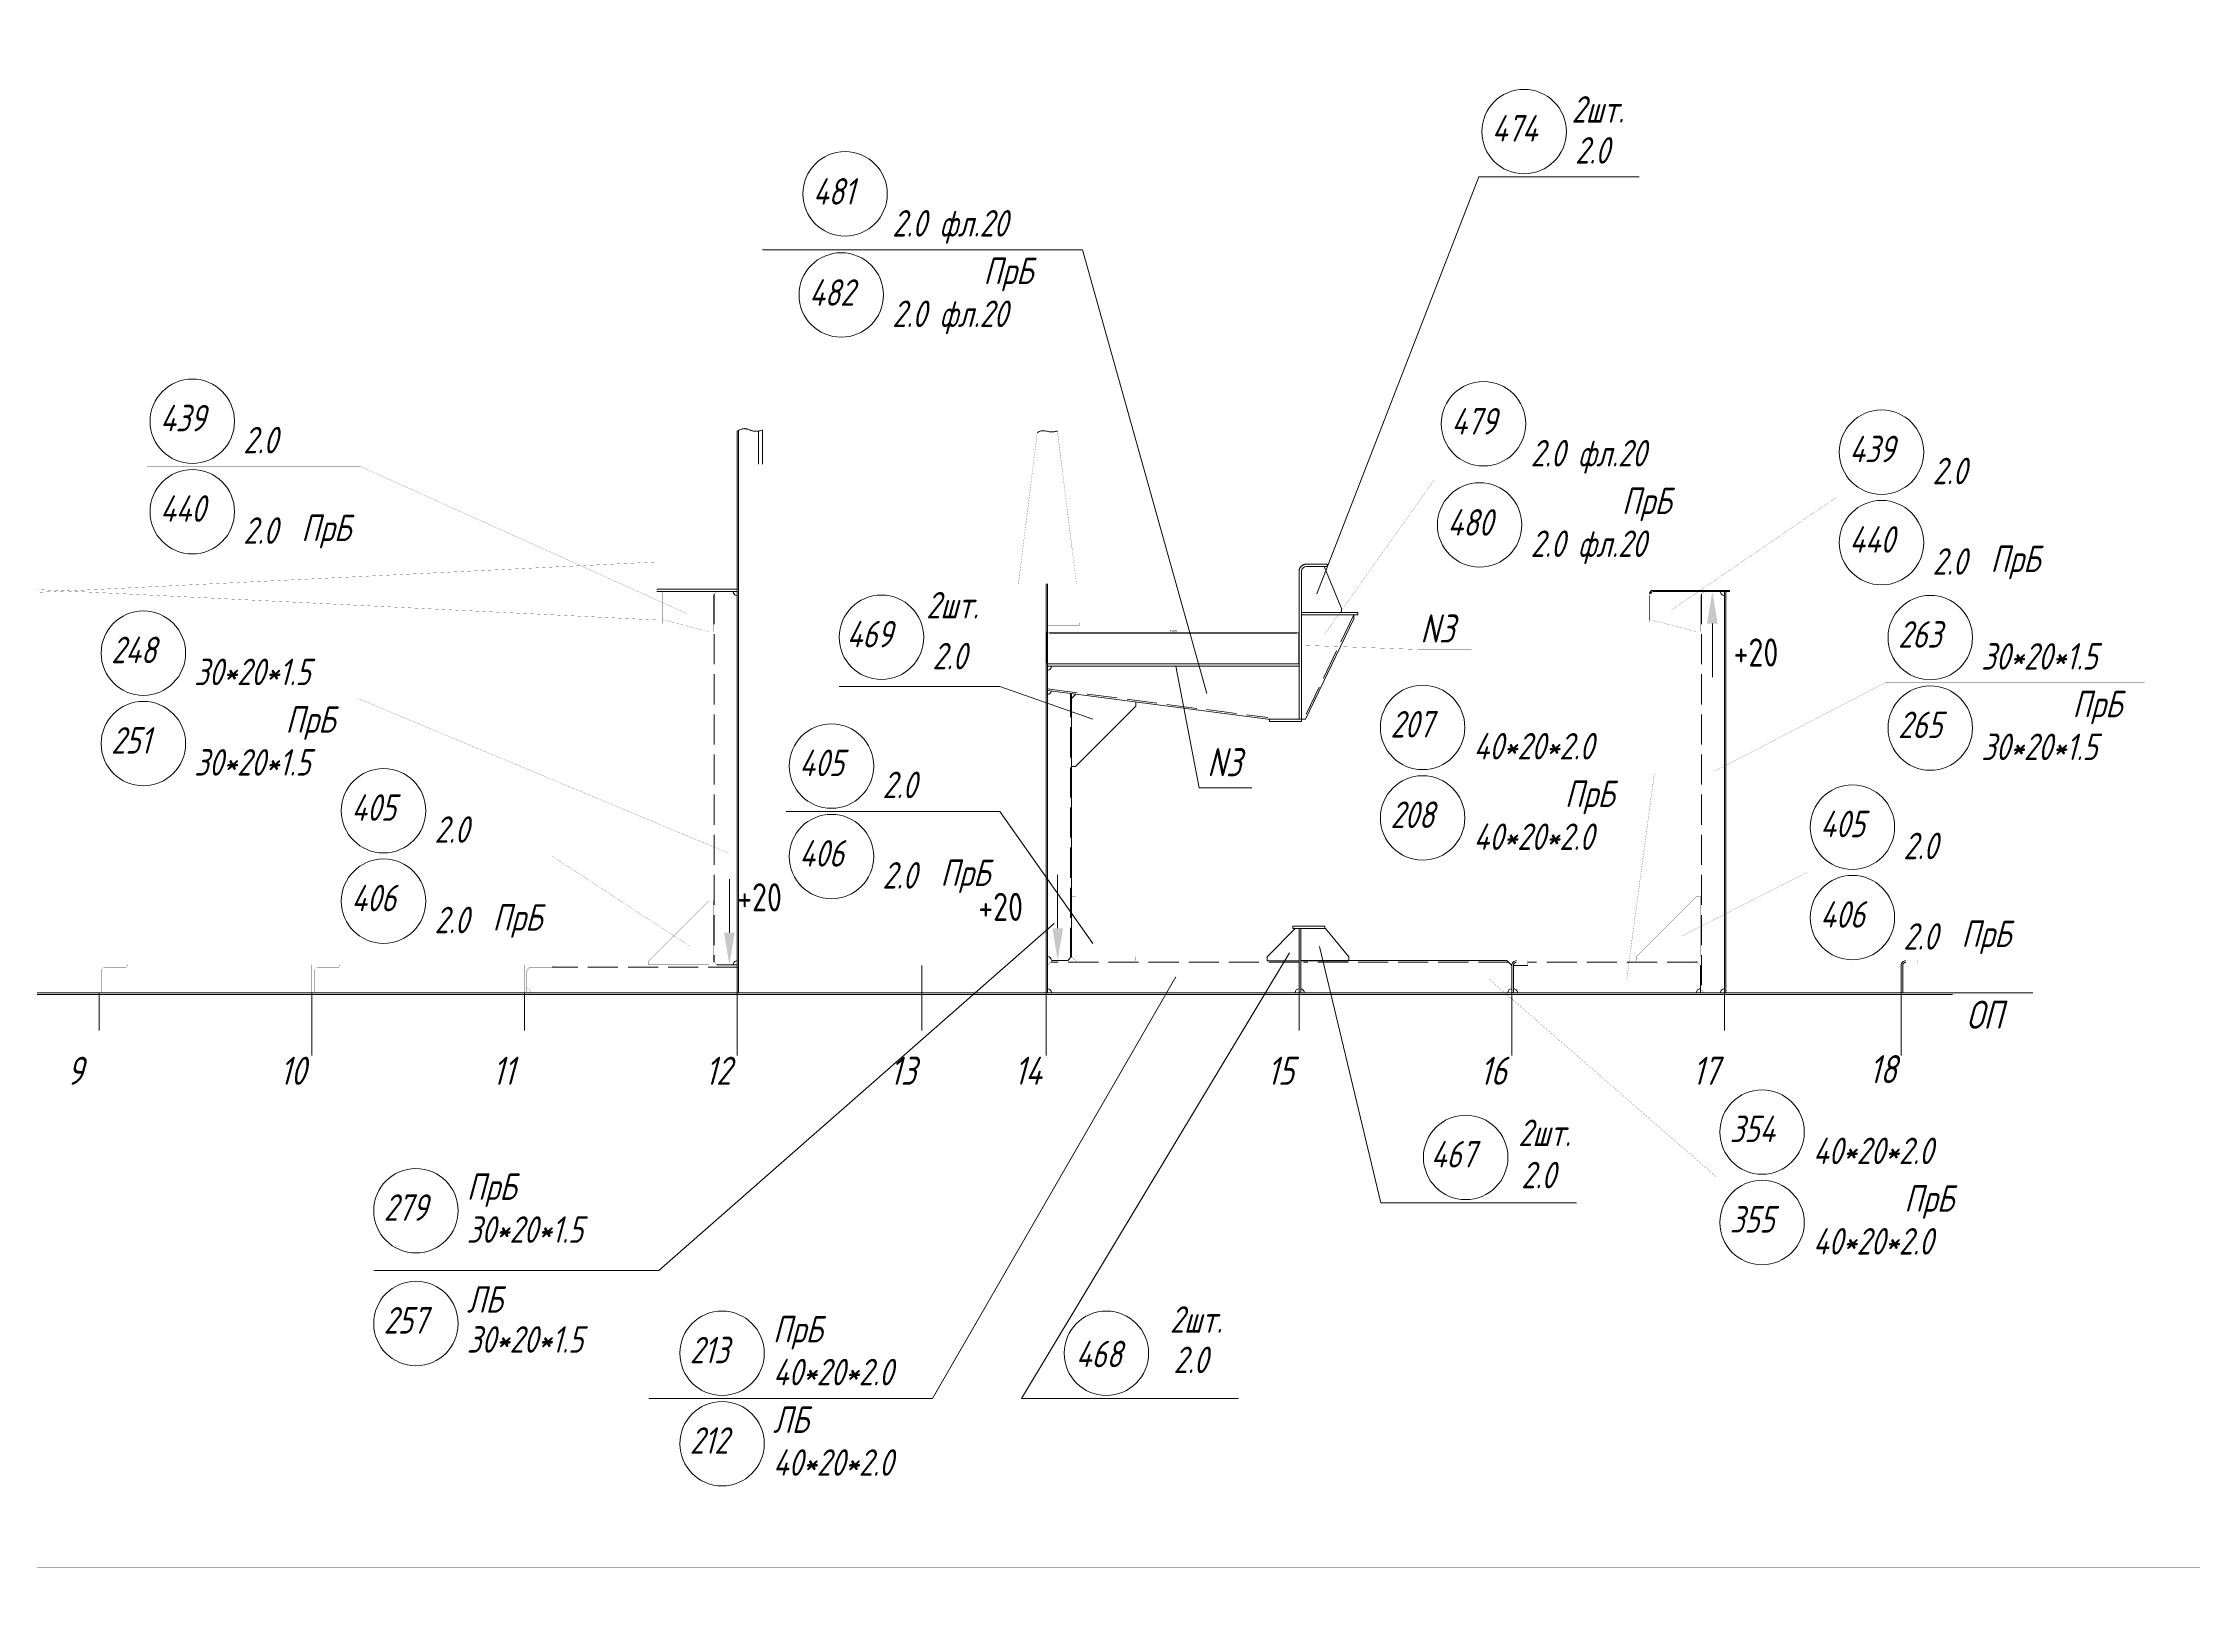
# Model space of a CAD drawing. Header units: millimetres. Extents: x 77380 to 135900, y -26587 to 17301.
# Drawn here: x 105098 to 107776, y -1866 to 84 of the extents above; entities that cross this region are included whole.
import ezdxf

# ---------------------------------------------------------------- set-up
doc = ezdxf.new("R2010")
doc.units = ezdxf.units.MM
for name, pattern in [('K5LT32768', [0]), ('K5LT32769', [50, 37.5, -12.5]), ('K5LT32770', [0]), ('K5LT32772', [0]), ('K5LT32773', [50, 37.5, -12.5]), ('K5LT32776', [0]), ('K5LT32777', [0]), ('K5LT32778', [50, 37.5, -12.5]), ('K5LT32780', [0]), ('K5LT32781', [0]), ('K5LT32790', [0]), ('K5LT32796', [0]), ('K5LT32831', [0]), ('K5LT_THIN', [0])]:
    doc.linetypes.add(name, pattern=pattern)
doc.layers.add('4001', color=7, linetype='Continuous')
doc.styles.add('KDIMTEXTSTYLE', font='GOST_AU.SHX', dxfattribs={"width": 0.96, "oblique": 15, "height": 5})
doc.styles.add('KTEXTSTYLE', font='GOST_AU.SHX', dxfattribs={"width": 0.96, "height": 5})
doc.dimstyles.new('KDIMSTYLE (1.00)', dxfattribs={"dimtxt": 5, "dimasz": 1, "dimexe": 2, "dimexo": 0, "dimgap": 1, "dimtad": 1, "dimtxsty": 'KDIMTEXTSTYLE', "dimsah": 1, "dimcen": 0, "dimdle": 1, "dimadec": 0, "dimazin": 0, "dimtfac": 0.667, "dimtmove": 0, "dimatfit": 3, "dimfxl": 1, "dimtvp": 1, "dimtolj": 1, "dimtzin": 0, "dimarcsym": 0})

# ---------------------------------------------------------------- blocks, each defined once
blk = doc.blocks.new('U12')
at = {"layer": '4001', "color": 7, "linetype": 'K5LT_THIN', "lineweight": 18}
for p, q in [((106120.4, 14004.9), (106190.4, 14004.9)), ((106120.4, 14002), (106120.4, 14004.9)), ((106190.4, 14002), (106120.4, 14002)), ((106190.4, 14004.9), (106190.4, 14002))]:
    blk.add_line(p, q, dxfattribs=at)
blk = doc.blocks.new('U57')
at = {"color": 7, "linetype": 'K5LT32780', "const_width": 0.18}
for points in [[(101715.3, 12764.4), (110125.3, 12764.4), (110125.3, 18704.4), (101715.3, 18704.4)], [(101915.3, 12814.4), (110075.3, 12814.4), (110075.3, 18654.4), (101915.3, 18654.4)]]:
    blk.add_lwpolyline(points, close=True, dxfattribs=at)
blk = doc.blocks.new('U205')
at = {"layer": '4001', "color": 7, "linetype": 'K5LT_THIN', "lineweight": 18}
for p, q in [((106080.4, 13868.9), (106080.4, 13871.9)), ((106120.4, 13871.9), (106080.4, 13871.9)), ((106080.4, 13868.9), (106120.4, 13868.9)), ((106120.4, 13871.9), (106120.4, 13868.9))]:
    blk.add_line(p, q, dxfattribs=at)
blk = doc.blocks.new('U209')
at = {"layer": '4001', "color": 7, "linetype": 'K5LT_THIN', "lineweight": 18}
for p, q in [((106112.4, 13610.9), (106077.4, 13575.9)), ((106117.4, 13610.9), (106112.4, 13610.9)), ((106117.4, 13610.9), (106117.4, 13570.9)), ((106077.4, 13570.9), (106077.4, 13575.9)), ((106077.4, 13570.9), (106117.4, 13570.9))]:
    blk.add_line(p, q, dxfattribs=at)
blk = doc.blocks.new('U210')
at = {"layer": '4001', "color": 7, "linetype": 'K5LT_THIN', "lineweight": 18}
for p, q in [((106119.4, 13570.9), (106119.4, 13610.9)), ((106119.4, 13610.9), (106150.4, 13610.9)), ((106179.4, 13575.9), (106150.4, 13610.9)), ((106119.4, 13570.9), (106179.4, 13570.9)), ((106179.4, 13570.9), (106179.4, 13575.9))]:
    blk.add_line(p, q, dxfattribs=at)
blk = doc.blocks.new('U218')
blk.add_hatch(color=7).paths.add_polyline_path([(105400.9, 13605.8), (105414.3, 13605.8), (105407.6, 13565.8)])
at = {"color": 7, "linetype": 'K5LT32831', "lineweight": 9}
blk.add_line((105407.6, 13605.8), (105407.6, 13672.3), dxfattribs=at)
blk = doc.blocks.new('U219')
blk.add_hatch(color=7).paths.add_polyline_path([(105823.3, 13611.4), (105810, 13611.4), (105816.6, 13571.4)])
at = {"color": 7, "linetype": 'K5LT32831', "lineweight": 9}
blk.add_line((105816.6, 13611.4), (105816.6, 13677.9), dxfattribs=at)
blk = doc.blocks.new('U220')
blk.add_hatch(color=7).paths.add_polyline_path([(106625.5, 13990.9), (106638.9, 13990.9), (106632.2, 14030.9)])
at = {"color": 7, "linetype": 'K5LT32831', "lineweight": 9}
blk.add_line((106632.2, 13990.9), (106632.2, 13924.3), dxfattribs=at)
blk = doc.blocks.new('*D587')
at = {"color": 0, "lineweight": -2}
for p, q in [((106348.9, -688.5), (106348.9, -649.4)), ((106351.4, -650.7), (106659.9, -650.7)), ((106662.4, -688.5), (106662.4, -649.4))]:
    blk.add_line(p, q, dxfattribs=at)
at = {"color": 0, "lineweight": 100}
for points in [[(106351.4, -650.3), (106351.4, -651.1), (106348.9, -650.7)], [(106659.9, -650.3), (106659.9, -651.1), (106662.4, -650.7)]]:
    blk.add_solid(points, dxfattribs=at)
at = {"layer": 'Defpoints', "color": 0, "lineweight": 100}
for p in [(106662.4, -650.7), (106348.9, -689.1), (106662.4, -689.1)]:
    blk.add_point(p, dxfattribs=at)
at = {"color": 0, "lineweight": 100, "insert": (106505.7, -648.6), "char_height": 2.5, "attachment_point": 5}
blk.add_mtext('313,5', dxfattribs=at)

msp = doc.modelspace()

# ---------------------------------------------------------------- linework, layer by layer
at = {"color": 1, "linetype": 'K5LT32772', "lineweight": 18, "true_color": 0xff0000}
for p, q in [((106886.388, -82.307), (106684.427, -602.148)), ((107086.185, -82.307), (106886.388, -82.307)), ((105993.928, -173.223), (106392.409, -173.223)), ((106392.409, -173.223), (106547.526, -726.278)), ((106378.983, -726.703), (106378.653, -726.373)), ((106378.983, -1054.074), (106378.983, -726.703)), ((106023.501, -873.006), (106289.507, -873.006)), ((106289.507, -873.006), (106405.592, -1037.62)), ((105864.897, -1445.346), (106357.203, -1012.774)), ((106764.33, -1360.65), (106687.844, -1041.552)), ((106316.739, -1604.662), (106650.615, -1049.119)), ((106374.427, -1059.074), (106378.983, -1054.074)), ((106205.703, -1604.662), (106508.714, -1079.148)), ((107007.872, -1360.65), (106764.33, -1360.65)), ((105509.651, -1445.346), (105864.897, -1445.346)), ((105852.427, -1604.662), (106205.703, -1604.662)), ((106586.739, -1604.662), (106316.739, -1604.662))]:
    msp.add_line(p, q, dxfattribs=at)
at = {"color": 3, "linetype": 'K5LT32768', "lineweight": 18, "true_color": 0x00ff00}
for p, q in [((105962.427, -1099.148), (105962.427, -399.202)), ((105963.926, -1099.148), (105963.926, -398.415)), ((105988.926, -440.481), (105988.926, -399.114)), ((105993.928, -440.481), (105993.928, -397.973)), ((105962.427, -596.148), (105862.427, -596.148)), ((105962.427, -599.148), (105862.427, -599.148)), ((105962.427, -599.148), (105936.927, -599.148)), ((105962.427, -1099.148), (105962.427, -599.148)), ((105962.427, -713.148), (105962.427, -599.148)), ((106347.428, -1099.148), (106347.428, -589.622)), ((106348.926, -1099.148), (106348.926, -589.622)), ((107198.926, -597.648), (107103.373, -597.648)), ((107198.926, -599.148), (107103.373, -599.148)), ((107192.426, -599.148), (107166.929, -599.148)), ((107192.426, -1099.148), (107192.426, -599.148)), ((107192.426, -1099.148), (107192.426, -599.148)), ((107193.928, -1099.148), (107193.928, -599.148)), ((106662.427, -689.149), (106348.926, -689.149)), ((106662.427, -692.148), (106348.926, -692.148)), ((106348.926, -692.148), (106348.926, -717.648)), ((106348.926, -722.148), (106348.926, -1064.148)), ((105936.927, -1064.148), (105962.427, -1064.148)), ((106192.426, -1099.149), (106192.426, -1065.148)), ((106355, -1059.074), (106374.427, -1059.074)), ((106927.427, -1099.148), (106927.427, -1065.075)), ((106929.429, -1099.148), (106929.429, -1065.075)), ((106929.429, -1065.148), (106929.429, -1099.148)), ((106947.428, -1065.148), (106929.429, -1065.148)), ((107162.427, -1099.148), (107162.427, -1065.148)), ((107412.427, -1099.148), (107412.427, -1065.075)), ((107414.426, -1099.148), (107414.426, -1065.075)), ((107476.581, -1099.148), (103587.427, -1099.148)), ((107476.581, -1101.148), (103587.427, -1101.148)), ((106929.429, -1099.148), (107162.427, -1099.148)), ((107166.929, -1099.148), (107192.426, -1099.148))]:
    msp.add_line(p, q, dxfattribs=at)
at = {"color": 7, "linetype": 'K5LT_THIN', "lineweight": 18}
for p, q in [((106662.427, -758.061), (106662.427, -574.061)), ((106665.427, -574.061), (106665.427, -758.061)), ((106697.427, -568.061), (106671.427, -568.061)), ((106715.427, -620.061), (106693.843, -568.061)), ((106735.427, -625.061), (106665.427, -625.061)), ((106730.427, -633.061), (106670.427, -758.061)), ((106715.427, -625.061), (106715.427, -620.061)), ((106730.427, -628.061), (106730.427, -633.061)), ((106537.875, -843.916), (106509.068, -692.148)), ((106089.544, -717.648), (106289.507, -717.648)), ((106289.507, -717.648), (106405.592, -758.168)), ((106348.427, -722.444), (106377.924, -726.278)), ((106377.924, -726.278), (106623.304, -758.168)), ((106623.304, -758.168), (106625.427, -758.061)), ((106670.427, -758.061), (106665.427, -758.061)), ((106694.427, -1016.147), (106654.427, -1016.147)), ((106654.427, -1016.147), (106654.427, -1019.147)), ((106694.427, -1016.147), (106694.427, -1019.147)), ((106654.427, -1019.147), (106694.427, -1019.147)), ((106662.427, -1019.147), (106662.427, -1099.149)), ((106664.427, -1099.147), (106664.427, -1019.147))]:
    msp.add_line(p, q, dxfattribs=at)
at = {"color": 1, "linetype": 'K5LT32773', "lineweight": 18, "true_color": 0xff0000}
for p, q in [((106671.427, -565.061), (106697.427, -565.061)), ((106697.427, -565.061), (106697.427, -568.061)), ((106377.482, -1055.722), (106377.482, -726.22)), ((106377.482, -1061.094), (106377.482, -1061.073))]:
    msp.add_line(p, q, dxfattribs=at)
at = {"color": 3, "linetype": 'K5LT32769', "lineweight": 18, "true_color": 0x00ff00}
for p, q in [((105933.872, -602.203), (105933.872, -1061.094)), ((107163.874, -602.203), (107163.874, -1096.094)), ((106730.427, -628.061), (106668.209, -758.061)), ((106348.926, -720.493), (106623.561, -756.185)), ((106662.427, -1061.073), (106353, -1061.073)), ((106923.353, -1061.075), (106667.999, -1061.075)), ((106923.353, -1061.073), (106668.001, -1061.073)), ((107158.353, -1061.075), (106947.428, -1061.075))]:
    msp.add_line(p, q, dxfattribs=at)
at = {"color": 2, "linetype": 'K5LT32770', "lineweight": 18, "true_color": 0xffff00}
for p, q in [((106378.983, -732.353), (106383.982, -727.353)), ((106378.983, -817.1), (106378.983, -742.1)), ((106458.982, -742.1), (106383.982, -817.1)), ((106458.982, -737.1), (106458.982, -742.1)), ((106383.982, -817.1), (106378.983, -817.1))]:
    msp.add_line(p, q, dxfattribs=at)
at = {"color": 7, "linetype": 'K5LT32780', "lineweight": 18}
msp.add_line((106603.594, -843.916), (106537.875, -843.916), dxfattribs=at)
at = {"color": 8, "linetype": 'K5LT32778', "lineweight": 18, "true_color": 0x808080}
msp.add_line((105963.926, -1067.148), (105732.429, -1067.148), dxfattribs=at)
at = {"color": 1, "linetype": 'K5LT32796', "lineweight": 18, "true_color": 0xff0000}
for p, q in [((106348.926, -1064.148), (106348.927, -1094.148)), ((106662.427, -1094.148), (106662.427, -1064.148)), ((106353.928, -1099.148), (106657.426, -1099.148))]:
    msp.add_line(p, q, dxfattribs=at)
at = {"color": 3, "linetype": 'K5LT32777', "lineweight": 18, "true_color": 0x00ff00}
for p, q in [((106921.354, -1059.074), (106664.427, -1059.074)), ((106927.427, -1065.147), (106921.354, -1059.074))]:
    msp.add_line(p, q, dxfattribs=at)
at = {"color": 1, "linetype": 'K5LT32781', "lineweight": 0, "true_color": 0xff0000}
for p, q in [((102862.427, -1099.148), (107576.647, -1099.148)), ((105167.427, -1099.149), (105167.427, -1146.024)), ((105432.427, -1099.149), (105432.427, -1177.274)), ((105697.427, -1099.149), (105697.427, -1146.024)), ((105962.427, -1099.149), (105962.427, -1177.274)), ((106192.427, -1099.149), (106192.427, -1146.024)), ((106347.428, -1099.148), (106347.428, -1177.273)), ((106662.427, -1099.149), (106662.427, -1146.024)), ((106927.427, -1099.149), (106927.427, -1177.274)), ((107192.427, -1099.149), (107192.427, -1146.024)), ((107412.427, -1099.149), (107412.427, -1177.274))]:
    msp.add_line(p, q, dxfattribs=at)
at = {"color": 7, "linetype": 'K5LT32780', "const_width": 0.18}
for points in [[(106336.262, -400.905), (106312.776, -589.622), (106385.077, -589.622), (106361.379, -399.202)], [(106877.14, -671.296), (106811.422, -671.296), (106665.427, -666.061)]]:
    msp.add_lwpolyline(points, dxfattribs=at)
at = {"color": 1, "linetype": 'K5LT32772', "true_color": 0xff0000, "const_width": 0.18}
for points in [[(105227.275, -443.337), (105493.281, -443.337), (105900.376, -626.842)], [(107149.453, -459.713), (106830.967, -459.713), (106693.843, -652.827)], [(107597.656, -481.837), (107331.649, -481.837), (107124.81, -623.109)], [(105867.426, -599.148), (105867.426, -639.148), (105869.428, -639.148), (105869.428, -599.148)], [(107098.872, -602.148), (107098.872, -637.594), (107100.373, -637.594), (107100.373, -602.148)], [(107715.654, -712.861), (107392.427, -712.861), (107179.69, -823.173)], [(105166.284, -732.218), (105489.511, -732.218), (105952.631, -925.463)], [(106759.974, -824.837), (107105.075, -824.837), (107070.607, -1081.86)], [(105465.492, -928.64), (105731.498, -928.64), (105903.372, -1041.071)], [(107561.388, -949.078), (107295.382, -949.078), (107139.241, -1028.279)], [(106933.427, -1059.075), (106947.355, -1059.075), (106947.355, -1061.075), (106933.427, -1061.075)], [(107418.427, -1059.075), (107432.355, -1059.075), (107432.355, -1061.075), (107418.427, -1061.075)], [(107527.918, -1329.024), (107182.817, -1329.024), (106898.456, -1081.624)]]:
    msp.add_lwpolyline(points, dxfattribs=at)
at = {"color": 6, "linetype": 'K5LT32776', "true_color": 0xff00ff, "const_width": 0.18}
for points in [[(105963.926, -438.213), (105988.926, -438.213), (105988.926, -434.805), (105963.926, -434.805)], [(106348.926, -641.018), (106388.926, -641.018), (106388.926, -637.947), (106348.926, -637.947)]]:
    msp.add_lwpolyline(points, dxfattribs=at)
at = {"color": 7, "linetype": 'K5LT32780', "const_width": 0.18}
msp.add_lwpolyline([(105862.427, -634.549), (105862.427, -562.248), (104389.915, -634.549), (104389.915, -562.248)], close=True, dxfattribs=at)
at = {"color": 2, "linetype": 'K5LT32770', "true_color": 0xffff00, "const_width": 0.18}
for points in [[(105927.427, -599.148), (105874.427, -599.148), (105869.428, -604.148), (105869.428, -634.148), (105927.427, -649.148), (105932.429, -649.148), (105932.429, -604.148), (105927.427, -599.148)], [(107157.429, -599.148), (107104.429, -599.148), (107099.427, -604.148), (107099.427, -634.148), (107157.429, -649.148), (107162.427, -649.148), (107162.427, -604.148), (107157.429, -599.148)], [(105927.427, -1064.221), (105852.427, -1064.221), (105852.427, -1059.221), (105927.427, -984.221), (105932.429, -984.221), (105932.429, -1059.221), (105927.427, -1064.221)], [(106383.982, -1059.074), (106458.982, -1059.074), (106458.982, -1054.074), (106383.982, -979.074), (106378.983, -979.074), (106378.983, -1054.074), (106383.982, -1059.074)], [(107157.429, -1059.148), (107082.429, -1059.148), (107082.429, -1054.148), (107157.429, -979.148), (107162.427, -979.148), (107162.427, -1054.148), (107157.429, -1059.148)]]:
    msp.add_lwpolyline(points, dxfattribs=at)
at = {"color": 3, "linetype": 'K5LT32768', "true_color": 0x00ff00, "const_width": 0.18}
for points in [[(105936.927, -599.148), (105932.374, -603.703), (105932.374, -1059.594), (105936.927, -1064.148)], [(107166.929, -599.148), (107162.373, -603.703), (107162.373, -1094.594), (107166.929, -1099.148)], [(106662.427, -1059.074), (106355, -1059.074), (106348.927, -1065.147)], [(107162.427, -1065.148), (107156.354, -1059.075), (106947.428, -1059.075), (106947.428, -1065.148)]]:
    msp.add_lwpolyline(points, dxfattribs=at)
at = {"color": 8, "linetype": 'K5LT32790', "true_color": 0x808080, "const_width": 0.18}
for points in [[(105170.429, -1097.648), (105170.429, -1071.648, -0.41421356), (105174.929, -1067.148), (105200.929, -1067.148, 0.41421356), (105202.429, -1065.648), (105202.429, -1064.148), (105167.429, -1064.148), (105167.429, -1099.148), (105168.929, -1099.148, 0.41421356)], [(105435.429, -1097.648), (105435.429, -1071.648, -0.41421356), (105439.929, -1067.148), (105465.929, -1067.148, 0.41421356), (105467.429, -1065.648), (105467.429, -1064.148), (105432.429, -1064.148), (105432.429, -1099.148), (105433.929, -1099.148, 0.41421356)], [(105700.429, -1097.648), (105700.429, -1071.648, -0.41421356), (105704.929, -1067.148), (105730.929, -1067.148, 0.41421356), (105732.429, -1065.648), (105732.429, -1064.148), (105697.429, -1064.148), (105697.429, -1099.148), (105698.929, -1099.148, 0.41421356)]]:
    msp.add_lwpolyline(points, format="xyb", close=True, dxfattribs=at)
msp.add_lwpolyline([(106342.426, -1099.148), (105705.43, -1099.148, 0.41412487), (105700.429, -1094.148), (105700.429, -1071.648), (105704.929, -1067.148), (105732.429, -1067.148), (105732.429, -1064.148), (105963.926, -1064.148)], format="xyb", dxfattribs=at)
at = {"color": 3, "linetype": 'K5LT32777', "true_color": 0x00ff00, "const_width": 0.18}
msp.add_lwpolyline([(106664.427, -1094.173, -0.38498529), (106668.927, -1099.148), (106922.425, -1099.148, -0.41412507), (106927.427, -1094.148), (106927.427, -1065.148), (106921.354, -1059.075), (106669.999, -1059.075), (106664.427, -1064.647)], format="xyb", dxfattribs=at)
at = {"color": 1, "linetype": 'K5LT32772', "lineweight": 18, "true_color": 0xff0000}
for centre in [(106942.748, -25.947), (106096.838, -103.581), (106092.03, -229.583), (105283.635, -386.977), (106892.135, -390.071), (107388.009, -425.477), (105283.635, -499.697), (106887.327, -516.073), (107388.009, -538.197), (106142.147, -656.148), (107448.787, -656.502), (105222.644, -675.858), (106816.334, -768.477), (107448.787, -769.221), (105222.644, -788.578), (106079.861, -816.645), (105521.852, -872.28), (106816.334, -881.196), (107351.742, -892.718), (106079.861, -929.366), (105521.852, -985), (107351.742, -1005.438), (107239.177, -1272.664), (106869.941, -1304.29), (105562.176, -1370.704), (107239.177, -1385.384), (105562.176, -1511.232), (105943.583, -1548.302), (106422.35, -1548.302), (105943.583, -1661.022)]:
    msp.add_circle(centre, 52.603, dxfattribs=at)
at = {"color": 1, "linetype": 'K5LT32773', "lineweight": 18, "true_color": 0xff0000}
msp.add_arc((106671.427, -574.061), 9, 90, 180, dxfattribs=at)
at = {"color": 7, "linetype": 'K5LT_THIN', "lineweight": 18}
msp.add_arc((106671.427, -574.061), 6, 90, 180, dxfattribs=at)
at = {"color": 3, "linetype": 'K5LT32768', "lineweight": 18, "true_color": 0x00ff00}
for centre, radius, start, end in [((105962.427, -599.149), 4.999, 179.988022, 269.997772), ((105962.513, -599.233), 4.917, 179.020004, 269.009277), ((107103.373, -602.15), 4.501, 89.997581, 179.985413), ((107103.373, -602.148), 3, 90.000687, 180.002045), ((107192.426, -599.149), 4.999, 179.988022, 269.997772), ((106348.926, -692.147), 5.002, 269.996643, 359.982056), ((106348.926, -722.147), 5.002, 269.997101, 348.473667), ((106348.926, -722.147), 5.002, 359.981974, 359.982117), ((105962.427, -1064.147), 4.999, 90.002235, 180.011978), ((106348.926, -1059.075), 5.002, 0.017875, 90.002884), ((106933.427, -1065.075), 6, 90.000687, 180.002045), ((106933.427, -1065.074), 3.998, 90.00457, 180.026855), ((107418.427, -1065.075), 6, 90.000687, 180.002045), ((107418.427, -1065.076), 4.001, 89.998161, 179.989548), ((106348.926, -1099.149), 5.002, 0.017394, 90.000084), ((106662.427, -1099.149), 5.002, 89.999916, 179.982605), ((106929.429, -1099.147), 4.999, 359.988037, 89.997765), ((107162.427, -1099.147), 4.999, 90.002235, 180.011978), ((107192.426, -1099.147), 4.999, 90.002235, 180.011978)]:
    msp.add_arc(centre, radius, start, end, dxfattribs=at)
at = {"color": 1, "linetype": 'K5LT32796', "lineweight": 18, "true_color": 0xff0000}
for centre, start, end in [((106348.927, -1099.15), 0.017515, 90.000412), ((106662.427, -1099.15), 89.999588, 179.98252)]:
    msp.add_arc(centre, 5.002, start, end, dxfattribs=at)
at = {"color": 3, "linetype": 'K5LT32777', "lineweight": 18, "true_color": 0x00ff00}
for centre, start, end in [((106663.925, -1099.149), 0.017394, 84.241323), ((106927.427, -1099.149), 89.999916, 179.982605)]:
    msp.add_arc(centre, 5.002, start, end, dxfattribs=at)
at = {"color": 7, "linetype": 'K5LT32780', "lineweight": 18}
for points, knots in [([(105962.427, -399.202), (105964.375, -398.197), (105966.778, -396.853), (105969.751, -396.226), (105970.895, -396.127), (105971.982, -396.161), (105973.217, -396.329), (105974.808, -396.704), (105976.873, -397.379), (105979.264, -398.259), (105981.691, -399.032), (105983.812, -399.404), (105985.692, -399.468), (105987.648, -399.334), (105990.435, -398.873), (105992.569, -398.323), (105993.928, -397.973)], [0, 0, 0, 0, 3.26194814, 3.93176283, 4.44829352, 4.94289358, 5.52418305, 6.2746013, 7.33812353, 8.70987304, 10.01534139, 11.06688146, 11.86057686, 12.76942618, 13.94050263, 16, 16, 16, 16]), ([(106336.262, -400.905), (106337.831, -400.148), (106339.797, -399.131), (106342.271, -398.699), (106343.412, -398.648), (106344.703, -398.722), (106346.434, -398.987), (106348.579, -399.481), (106350.971, -400.037), (106353.222, -400.329), (106355.335, -400.288), (106358.01, -399.967), (106360.038, -399.505), (106361.379, -399.202)], [0, 0, 0, 0, 2.67235502, 3.26043077, 3.78936568, 4.39715438, 5.21332425, 6.43591848, 7.72750781, 8.92850202, 9.85905357, 10.91860671, 13, 13, 13, 13])]:
    msp.add_open_spline(points, degree=3, knots=knots, dxfattribs=at)

# ---------------------------------------------------------------- block references
for name in ['U57', 'U220', 'U12', 'U205', 'U218', 'U219', 'U209', 'U210']:
    msp.add_blockref(name, (545.046, -14630.011))

# ---------------------------------------------------------------- texts
at = {"color": 7, "char_height": 2.5, "attachment_point": 1, "style": 'KTEXTSTYLE'}
for s, insert in [('\\H3.5;\\W0.965;\\Q15;\\Q15;\\H33.00;2шт.', (107001.84, 18.236)), ('\\H3.5;\\W0.965;\\Q15;\\Q15;\\H33.00;{\\c255;474}', (106902.612, -5.471)), ('\\H3.5;\\W0.965;\\Q15;\\Q15;\\H33.00;{\\c255;2.0}', (107006.153, -32.869)), ('\\H3.5;\\W0.965;\\Q15;\\Q15;\\H33.00;{\\c255;481}', (106056.78, -84.001)), ('\\H3.5;\\W0.965;\\Q15;\\Q15;\\H33.00;{\\c255;2.0 фл.20}', (106155.435, -123.784)), ('\\H3.5;\\W0.965;\\Q15;\\Q15;\\H33.00;{\\c16711935;ПрБ}', (106269.25, -183.061)), ('\\H3.5;\\W0.965;\\Q15;\\Q15;\\H33.00;{\\c255;482}', (106051.972, -210.003)), ('\\H3.5;\\W0.965;\\Q15;\\Q15;\\H33.00;{\\c255;2.0 фл.20}', (106155.435, -236.505)), ('\\H3.5;\\W0.965;\\Q15;\\Q15;\\H33.00;{\\c255;439}', (105243.499, -366.501)), ('\\H3.5;\\W0.965;\\Q15;\\Q15;\\H33.00;{\\c255;479}', (106852.077, -370.491)), ('\\H3.5;\\W0.965;\\Q15;\\Q15;\\H33.00;{\\c255;2.0}', (105347.04, -393.899)), ('\\H3.5;\\W0.965;\\Q15;\\Q15;\\H33.00;{\\c255;2.0 фл.20}', (106950.732, -410.274)), ('\\H3.5;\\W0.965;\\Q15;\\Q15;\\H33.00;{\\c255;439}', (107347.874, -405.002)), ('\\H3.5;\\W0.965;\\Q15;\\Q15;\\H33.00;{\\c255;2.0}', (107451.414, -432.399)), ('\\H3.5;\\W0.965;\\Q15;\\Q15;\\H33.00;{\\c255;440}', (105243.499, -479.222)), ('\\H3.5;\\W0.965;\\Q15;\\Q15;\\H33.00;{\\c16711935;ПрБ}', (107064.547, -469.552)), ('\\H3.5;\\W0.965;\\Q15;\\Q15;\\H33.00;{\\c255;2.0}', (105347.04, -506.619)), ('\\H3.5;\\W0.965;\\Q15;\\Q15;\\H33.00;{\\c16711935;ПрБ}', (105419.461, -503.319)), ('\\H3.5;\\W0.965;\\Q15;\\Q15;\\H33.00;{\\c255;480}', (106847.269, -496.493)), ('\\H3.5;\\W0.965;\\Q15;\\Q15;\\H33.00;{\\c255;2.0 фл.20}', (106950.732, -522.995)), ('\\H3.5;\\W0.965;\\Q15;\\Q15;\\H33.00;{\\c255;440}', (107347.874, -517.722)), ('\\H3.5;\\W0.965;\\Q15;\\Q15;\\H33.00;{\\c255;2.0}', (107451.414, -545.119)), ('\\H3.5;\\W0.965;\\Q15;\\Q15;\\H33.00;{\\c16711935;ПрБ}', (107523.836, -541.819)), ('\\H3.5;\\W0.965;\\Q15;\\Q15;\\H33.00;2шт.', (106197.84, -599.568)), ('\\H3.5;\\W0.965;\\Q15;\\Q15;\\H33.00;{\\c255;469}', (106098.814, -635.673)), ('\\H3.5;\\W0.965;\\Q15;\\Q15;\\H35.00;N3', (106813.431, -627.729)), ('\\H3.5;\\W0.965;\\Q15;\\Q15;\\H33.00;{\\c255;263}', (107408.651, -636.026)), ('\\H3.5;\\W0.965;\\Q15;\\Q15;\\H33.00;{\\c255;248}', (105182.508, -655.382)), ('\\H3.5;\\W0.965;\\Q15;\\Q15;\\H33.00;{\\c255;2.0}', (106205.551, -663.07)), ('\\H3.5;\\W0.965;\\Q15;\\Q0;\\H35.00;+20', (107203.722, -657.539)), ('\\H3.5;\\W0.965;\\Q15;\\Q15;\\H33.00;{\\c255;30*20*1.5}', (107512.192, -663.423)), ('\\H3.5;\\W0.965;\\Q15;\\Q15;\\H33.00;{\\c255;30*20*1.5}', (105286.049, -682.779)), ('\\H3.5;\\W0.965;\\Q15;\\Q15;\\H33.00;{\\c16711935;ПрБ}', (107626.006, -722.7)), ('\\H3.5;\\W0.965;\\Q15;\\Q15;\\H33.00;{\\c16711935;ПрБ}', (105399.863, -742.056)), ('\\H3.5;\\W0.965;\\Q15;\\Q15;\\H33.00;{\\c255;207}', (106776.199, -748.001)), ('\\H3.5;\\W0.965;\\Q15;\\Q15;\\H33.00;{\\c255;265}', (107408.651, -748.746)), ('\\H3.5;\\W0.965;\\Q15;\\Q15;\\H33.00;{\\c255;251}', (105182.508, -768.102)), ('\\H3.5;\\W0.965;\\Q15;\\Q15;\\H33.00;{\\c255;40*20*2.0}', (106879.74, -775.398)), ('\\H3.5;\\W0.965;\\Q15;\\Q15;\\H33.00;{\\c255;30*20*1.5}', (107512.192, -776.143)), ('\\H3.5;\\W0.965;\\Q15;\\Q15;\\H33.00;{\\c255;30*20*1.5}', (105286.049, -795.499)), ('\\H3.5;\\W0.965;\\Q15;\\Q15;\\H33.00;{\\c255;405}', (106039.725, -796.17)), ('\\H3.5;\\W0.965;\\Q15;\\Q15;\\H35.00;N3', (106547.884, -794.348)), ('\\H3.5;\\W0.965;\\Q15;\\Q15;\\H33.00;{\\c255;2.0}', (106143.266, -823.567)), ('\\H3.5;\\W0.965;\\Q15;\\Q15;\\H33.00;{\\c255;405}', (105481.716, -851.804)), ('\\H3.5;\\W0.965;\\Q15;\\Q15;\\H33.00;{\\c16711935;ПрБ}', (106993.554, -834.675)), ('\\H3.5;\\W0.965;\\Q15;\\Q15;\\H33.00;{\\c255;2.0}', (105585.257, -879.201)), ('\\H3.5;\\W0.965;\\Q15;\\Q15;\\H33.00;{\\c255;208}', (106776.199, -860.721)), ('\\H3.5;\\W0.965;\\Q15;\\Q15;\\H33.00;{\\c255;405}', (107311.606, -872.242)), ('\\H3.5;\\W0.965;\\Q15;\\Q15;\\H33.00;{\\c255;406}', (106039.725, -908.89)), ('\\H3.5;\\W0.965;\\Q15;\\Q15;\\H33.00;{\\c255;40*20*2.0}', (106879.74, -888.118)), ('\\H3.5;\\W0.965;\\Q15;\\Q15;\\H33.00;{\\c255;2.0}', (107415.147, -899.64)), ('\\H3.5;\\W0.965;\\Q15;\\Q15;\\H33.00;{\\c255;2.0}', (106143.266, -936.288)), ('\\H3.5;\\W0.965;\\Q15;\\Q15;\\H33.00;{\\c16711935;ПрБ}', (106215.687, -932.987)), ('\\H3.5;\\W0.965;\\Q15;\\Q0;\\H35.00;+20', (105962.402, -962.649)), ('\\H3.5;\\W0.965;\\Q15;\\Q15;\\H33.00;{\\c255;406}', (105481.716, -964.524)), ('\\H3.5;\\W0.965;\\Q15;\\Q15;\\H33.00;{\\c16711935;ПрБ}', (105657.678, -988.621)), ('\\H3.5;\\W0.965;\\Q15;\\Q0;\\H35.00;+20', (106262.769, -974.552)), ('\\H3.5;\\W0.965;\\Q15;\\Q15;\\H33.00;{\\c255;406}', (107311.606, -984.963)), ('\\H3.5;\\W0.965;\\Q15;\\Q15;\\H33.00;{\\c255;2.0}', (105585.257, -991.922)), ('\\H3.5;\\W0.965;\\Q15;\\Q15;\\H33.00;{\\c255;2.0}', (107415.147, -1012.36)), ('\\H3.5;\\W0.965;\\Q15;\\Q15;\\H33.00;{\\c16711935;ПрБ}', (107487.568, -1009.06)), ('\\H3.5;\\W0.965;\\Q15;\\Q15;\\H35.00;ОП', (107493.645, -1108.963)), ('\\H3.5;\\W0.965;\\Q15;\\Q15;\\H33.00;2шт.', (106935.476, -1257.084)), ('\\H3.5;\\W0.965;\\Q15;\\Q15;\\H33.00;{\\c255;354}', (107199.041, -1252.189)), ('\\H3.5;\\W0.965;\\Q15;\\Q15;\\H33.00;{\\c255;467}', (106826.608, -1283.814)), ('\\H3.5;\\W0.965;\\Q15;\\Q15;\\H33.00;{\\c255;40*20*2.0}', (107302.582, -1279.586)), ('\\H3.5;\\W0.965;\\Q15;\\Q15;\\H33.00;{\\c255;2.0}', (106939.107, -1309.721)), ('\\H3.5;\\W0.965;\\Q15;\\Q15;\\H33.00;{\\c16711935;ПрБ}', (105625.581, -1324.183)), ('\\H3.5;\\W0.965;\\Q15;\\Q15;\\H33.00;{\\c16711935;ПрБ}', (107416.396, -1338.863)), ('\\H3.5;\\W0.965;\\Q15;\\Q15;\\H33.00;{\\c255;279}', (105522.04, -1350.229)), ('\\H3.5;\\W0.965;\\Q15;\\Q15;\\H33.00;{\\c255;355}', (107199.041, -1364.909)), ('\\H3.5;\\W0.965;\\Q15;\\Q15;\\H33.00;{\\c255;30*20*1.5}', (105625.581, -1377.626)), ('\\H3.5;\\W0.965;\\Q15;\\Q15;\\H33.00;{\\c255;40*20*2.0}', (107302.582, -1392.305)), ('\\H3.5;\\W0.965;\\Q15;\\Q15;\\H33.00;{\\c16711935;ЛБ}', (105625.581, -1464.711)), ('\\H3.5;\\W0.965;\\Q15;\\Q15;\\H33.00;{\\c255;257}', (105522.04, -1490.757)), ('\\H3.5;\\W0.965;\\Q15;\\Q15;\\H33.00;2шт.', (106501.454, -1489.721)), ('\\H3.5;\\W0.965;\\Q15;\\Q15;\\H33.00;{\\c255;30*20*1.5}', (105625.659, -1514.597)), ('\\H3.5;\\W0.965;\\Q15;\\Q15;\\H33.00;{\\c16711935;ПрБ}', (106006.989, -1501.78)), ('\\H3.5;\\W0.965;\\Q15;\\Q15;\\H33.00;{\\c255;213}', (105903.448, -1527.826)), ('\\H3.5;\\W0.965;\\Q15;\\Q15;\\H33.00;{\\c255;468}', (106384.369, -1532.699)), ('\\H3.5;\\W0.965;\\Q15;\\Q15;\\H33.00;{\\c255;2.0}', (106505.916, -1540.033)), ('\\H3.5;\\W0.965;\\Q15;\\Q15;\\H33.00;{\\c255;40*20*2.0}', (106006.989, -1555.223)), ('\\H3.5;\\W0.965;\\Q15;\\Q15;\\H33.00;{\\c16711935;ЛБ}', (106006.989, -1614.501)), ('\\H3.5;\\W0.965;\\Q15;\\Q15;\\H33.00;{\\c255;212}', (105903.448, -1640.546)), ('\\H3.5;\\W0.965;\\Q15;\\Q15;\\H33.00;{\\c255;40*20*2.0}', (106006.989, -1667.943))]:
    msp.add_mtext(s, dxfattribs=dict(at, insert=insert))
at = {"color": 7, "char_height": 2.5, "attachment_point": 1, "rotation": 359.999999, "style": 'KTEXTSTYLE'}
for s, insert in [('\\H3.5;\\W0.965;\\Q15;\\Q15;\\H35.00;{\\c255;18}', (107372.532, -1176.785)), ('\\H3.5;\\W0.965;\\Q15;\\Q15;\\H35.00;{\\c255;9}', (105127.532, -1178.784)), ('\\H3.5;\\W0.965;\\Q15;\\Q15;\\H35.00;{\\c255;10}', (105392.532, -1178.784)), ('\\H3.5;\\W0.965;\\Q15;\\Q15;\\H35.00;{\\c255;11}', (105657.532, -1178.784)), ('\\H3.5;\\W0.965;\\Q15;\\Q15;\\H35.00;{\\c255;12}', (105922.532, -1178.784)), ('\\H3.5;\\W0.965;\\Q15;\\Q15;\\H35.00;{\\c255;13}', (106152.532, -1178.784)), ('\\H3.5;\\W0.965;\\Q15;\\Q15;\\H35.00;{\\c255;14}', (106307.532, -1178.785)), ('\\H3.5;\\W0.965;\\Q15;\\Q15;\\H35.00;{\\c255;15}', (106622.532, -1178.784)), ('\\H3.5;\\W0.965;\\Q15;\\Q15;\\H35.00;{\\c255;16}', (106887.532, -1178.784)), ('\\H3.5;\\W0.965;\\Q15;\\Q15;\\H35.00;{\\c255;17}', (107152.532, -1178.784))]:
    msp.add_mtext(s, dxfattribs=dict(at, insert=insert))

# ---------------------------------------------------------------- dimensions: what is measured, and where the dimension line sits
at = {"color": 2, "lineweight": 100}
dim = msp.add_linear_dim(base=(106662.427, -650.674), p1=(106348.926, -689.149), p2=(106662.427, -689.149), dimstyle='KDIMSTYLE (1.00)', override={"dimtxt": 2.5, "dimasz": 2.5, "dimexe": 1.25, "dimexo": 0.625, "dimgap": 0.625, "dimlunit": 6, "dimtxsty": 'Standard', "dimsah": 0, "dimcen": 2.5, "dimdle": 0, "dimtfac": 1, "dimtvp": 0, "dimtolj": 0, "dimtzin": 8}, dxfattribs=at)
dim.commit()
dim.dimension.update_dxf_attribs({"geometry": '*D587', "text_midpoint": (106505.677, -648.591)})

doc.saveas('drawing.dxf')
